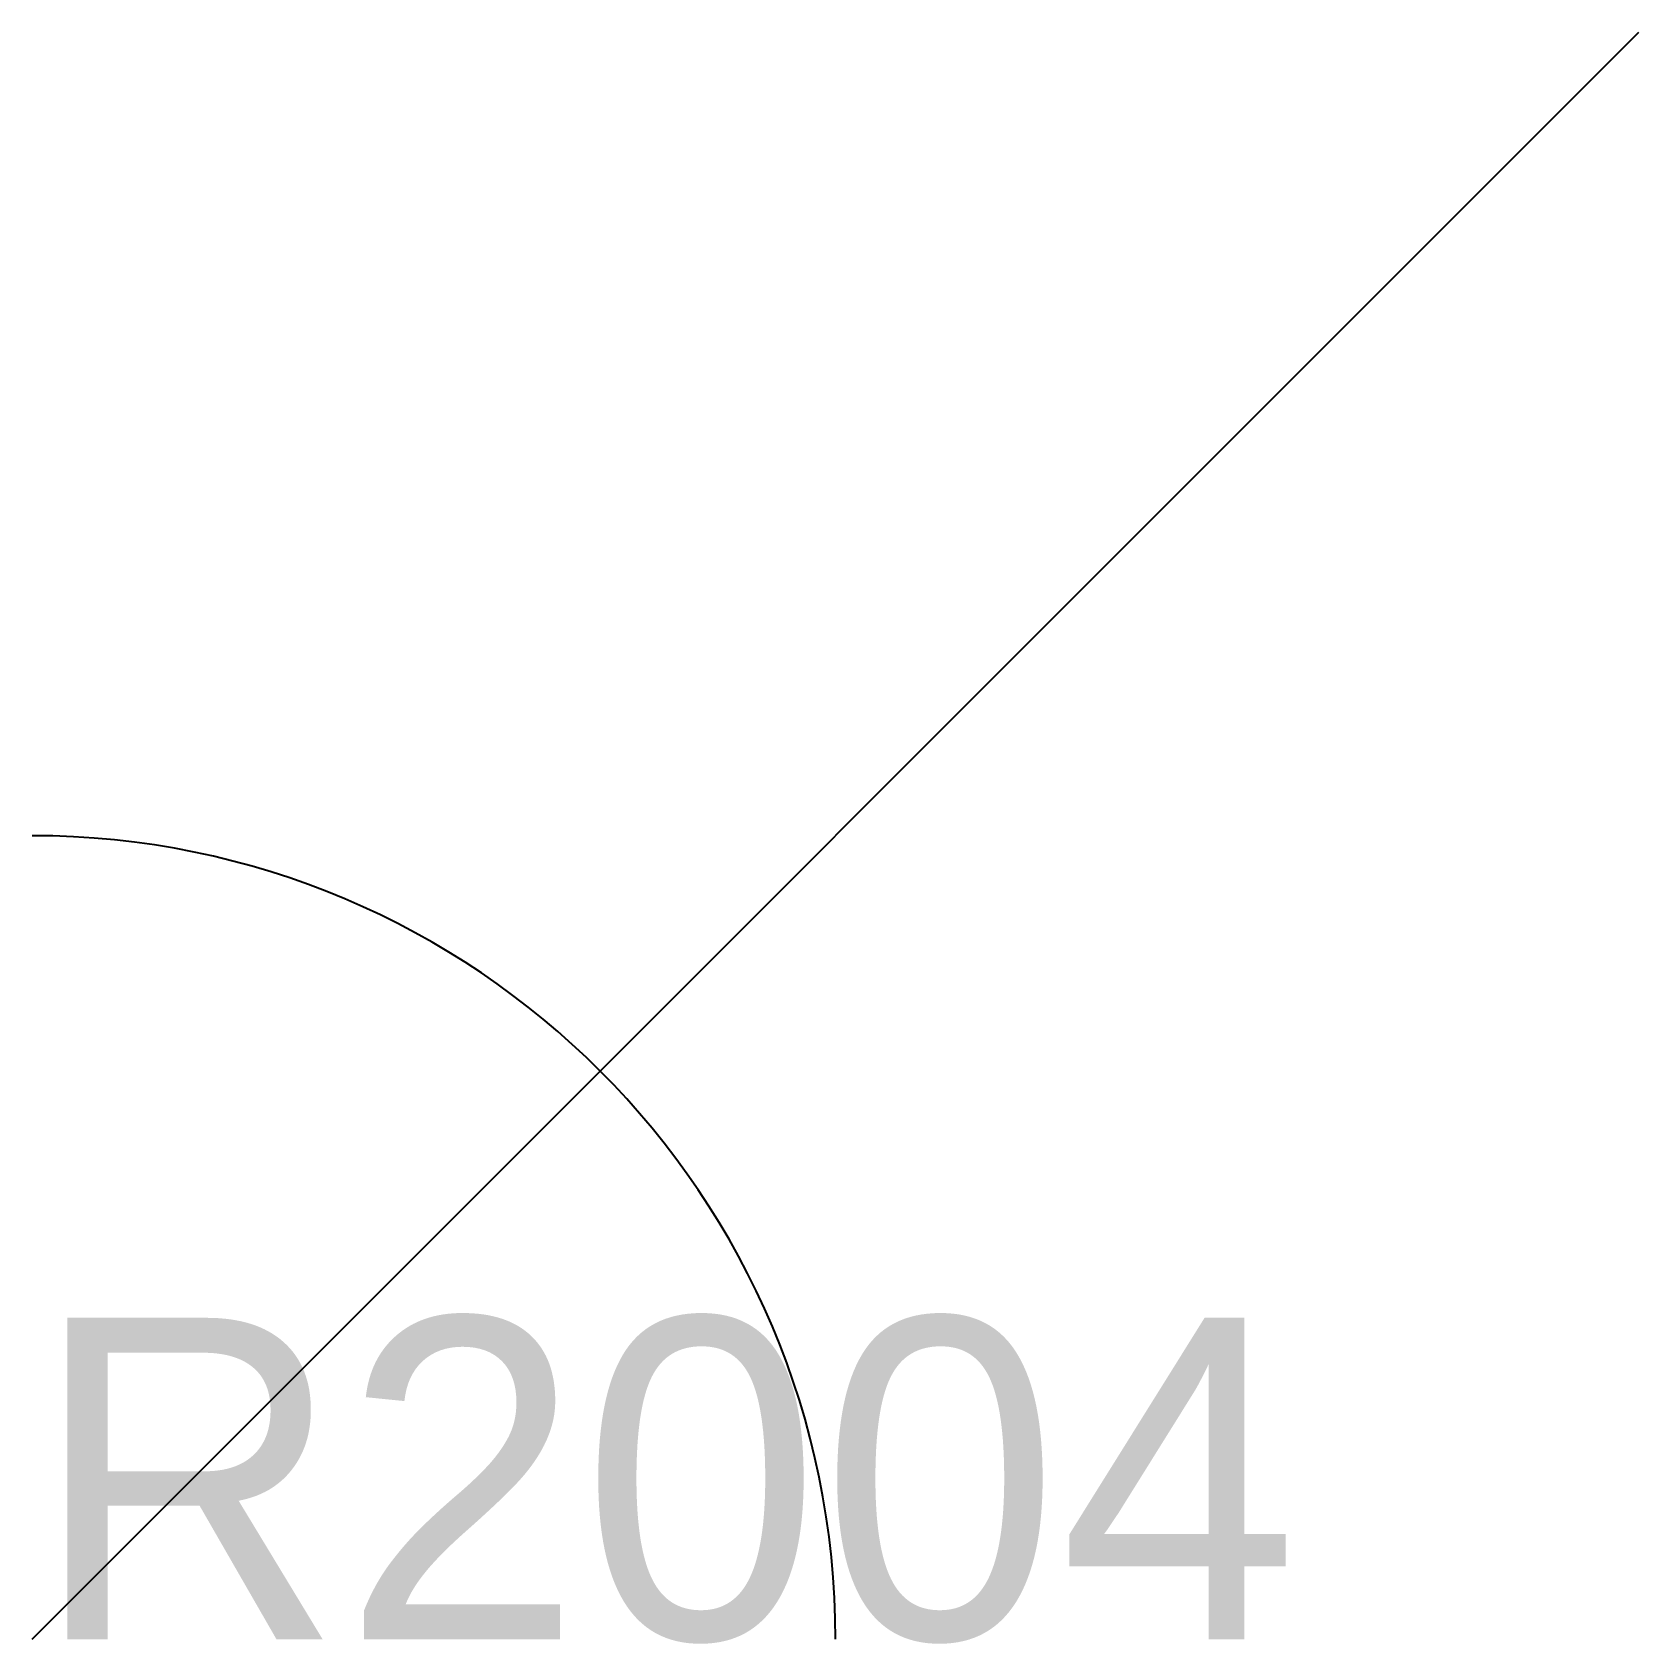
# Model space of a CAD drawing. Header units: millimetres. Extents: x 0 to 10, y 0 to 10.
import ezdxf

# ---------------------------------------------------------------- set-up
doc = ezdxf.new("R2010")
doc.units = ezdxf.units.MM

msp = doc.modelspace()

# ---------------------------------------------------------------- linework, layer by layer
msp.add_line((0, 0), (10, 10))
msp.add_arc((0, 0), 5, 0, 90)

# ---------------------------------------------------------------- texts
msp.add_text('R2004', height=2).set_placement((0, 0))

doc.saveas('drawing.dxf')
